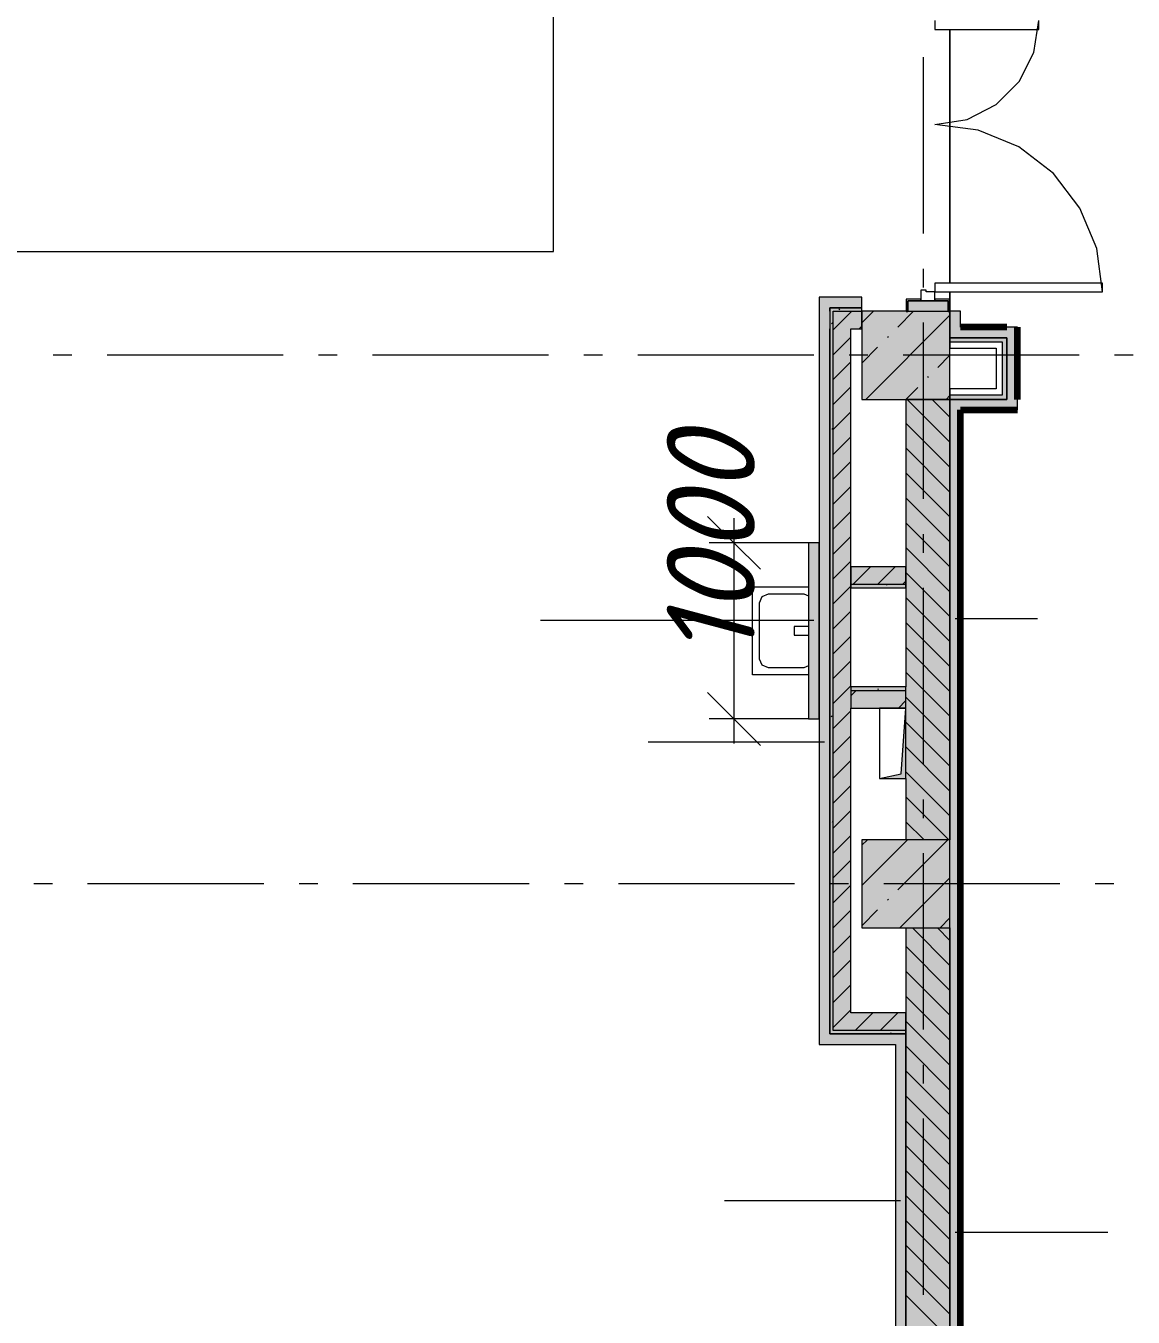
# Model space of a CAD drawing. Header units: millimetres. Extents: x -537608 to 253996, y -217170 to 186033.
# Drawn here: x -365556 to -359272, y -24360 to -17031 of the extents above; entities that cross this region are included whole.
import ezdxf

# ---------------------------------------------------------------- set-up
doc = ezdxf.new("R2010")
doc.units = ezdxf.units.MM
doc.layers.add('16) Лак 1.6м', color=160, linetype='Continuous', lineweight=90)
doc.layers.add('PDF _Геометрия', color=7, linetype='Continuous')
doc.layers.add('PDF _Текст', color=7, linetype='Continuous')
doc.layers.add('PDF _Сплошная заливка', color=7, linetype='Continuous', true_color=0xffffff)
doc.styles.add('PDF ISOCPEUR Italic', font='isocpeui.ttf')

msp = doc.modelspace()

# ---------------------------------------------------------------- hatches: boundary and pattern name
at = {"layer": 'PDF _Сплошная заливка', "transparency": 33554559}
h = msp.add_hatch(color=256, dxfattribs=at)
h.paths.add_polyline_path([(-360476.3682, -44350.6675), (-360311.3744, -44350.6675), (-360311.3744, -44200.6669), (-360561.3754, -44200.6669), (-360561.3754, -44350.6675)], flags=0)
h.paths.add_polyline_path([(-360396.373, -43500.6661), (-360311.3744, -43500.6661), (-360311.3744, -43305.6665), (-360561.3754, -43305.6665), (-360561.3754, -43500.6661), (-360476.3682, -43500.6661)], flags=0)
h.paths.add_polyline_path([(-360311.3744, -42605.6679), (-360311.3744, -41814.6659), (-360561.3754, -41814.6659), (-360561.3754, -42605.6679), (-360396.373, -42605.6679)], flags=0)
h.paths.add_polyline_path([(-360386.28, -40614.6673), (-360311.3744, -40614.6673), (-360311.3744, -40450.666), (-360561.3754, -40450.666), (-360561.3754, -40614.6673)], flags=0)
h.paths.add_polyline_path([(-360561.3754, -39950.666), (-360311.3744, -39950.666), (-360311.3744, -38814.666), (-360561.3754, -38814.666), (-360561.3754, -39616.9451)], flags=0)
h.paths.add_polyline_path([(-360476.3682, -38114.6652), (-360311.3744, -38114.6652), (-360311.3744, -37935.6664), (-360561.3754, -37935.6664), (-360561.3754, -38114.6652)], flags=0)
h.paths.add_polyline_path([(-360561.3754, -37235.6656), (-360311.3744, -37235.6656), (-360311.3744, -37150.6648), (-360561.3754, -37150.6648), (-360561.3754, -37155.6661)], flags=0)
h.paths.add_polyline_path([(-360381.3713, -34890.6654), (-360311.3744, -34888.6653), (-360311.3744, -31150.6649), (-360561.3754, -31150.6649), (-360559.3689, -34888.6653), (-360491.37, -34890.6654)], flags=0)
h.paths.add_polyline_path([(-360311.3744, -30650.665), (-360311.3744, -28150.6629), (-360561.3754, -28150.6629), (-360561.3754, -30650.665)], flags=0)
h.paths.add_polyline_path([(-360311.3744, -27650.6629), (-360311.3744, -22150.6621), (-360561.3754, -22150.6621), (-360561.3754, -27650.6629), (-360441.1028, -27650.6629)], flags=0)
h.paths.add_polyline_path([(-360311.3744, -21650.6621), (-360311.3744, -19150.661), (-360561.3754, -19150.661), (-360561.3754, -21650.6621), (-360528.5731, -21650.6621)], flags=0)
h.paths.add_polyline_path([(-360551.3685, -16890.6606), (-360311.3744, -16888.6605), (-360311.3744, -16151.0078), (-360561.3754, -16151.0078), (-360559.3689, -16888.6605), (-360551.3685, -16888.6605)], flags=0)
h.paths.add_polyline_path([(-360311.3744, -15651.0081), (-360311.3744, -10650.6589), (-360561.3754, -10650.6589), (-360561.3754, -15651.0081)], flags=0)
h.paths.add_polyline_path([(-360311.3744, -10150.6589), (-360313.3724, -9367.6587), (-360561.3754, -9367.6587), (-360561.3754, -10150.6589)], flags=0)
h.paths.add_polyline_path([(-360491.37, -7605.6587), (-360311.3744, -7603.6576), (-360311.3744, -7150.6582), (-360561.3754, -7150.6582), (-360559.3689, -7603.6576), (-360551.3685, -7605.6587)], flags=0)
at = {"layer": 'PDF _Сплошная заливка', "true_color": 0xff7d7d, "transparency": 33554559}
h = msp.add_hatch(color=11, dxfattribs=at)
h.paths.add_polyline_path([(-360311.3744, -18740.661), (-360251.3758, -18740.661), (-360251.3758, -18650.6605), (-360311.3744, -18650.6605)], flags=0)
h.paths.add_polyline_path([(-360251.3758, -16890.6606), (-360251.3758, -9365.6586), (-360311.3744, -9365.6586), (-360311.3744, -16890.6606)], flags=0)
h.paths.add_polyline_path([(-360311.3744, -7605.6587), (-360251.3758, -7605.6587), (-360251.3758, -7150.6582), (-360311.3744, -7150.6582), (-360311.3744, -7577.6752)], flags=0)
for points in [[(-360811.3679, -18630.6612), (-360811.3679, -18570.6616), (-361053.8681, -18570.6616), (-361053.8681, -18630.6612), (-360993.8696, -18630.6612)], [(-359967.2978, -19150.661), (-359928.8719, -19150.661), (-359928.8719, -18740.661), (-359988.8704, -18740.661), (-359988.8704, -19150.661)], [(-360311.3744, -26600.6627), (-360251.3758, -26600.6627), (-360251.3758, -19150.661), (-360311.3744, -19150.661), (-360311.3744, -23953.3017)], [(-359928.8719, -19210.6618), (-359928.8719, -19150.661), (-360251.3758, -19150.661), (-360251.3758, -19210.6618), (-359967.2978, -19210.6618)], [(-360621.374, -22812.7052), (-360561.3754, -22812.7052), (-360561.3754, -22752.7045), (-360993.8696, -22752.7045), (-360993.8696, -22812.7052)]]:
    msp.add_hatch(color=11, dxfattribs=at).paths.add_polyline_path(points)
at = {"layer": 'PDF _Сплошная заливка', "transparency": 33554559}
for points in [[(-360811.3679, -18650.6605), (-360811.3679, -18630.6612), (-360993.8696, -18630.6612), (-360993.8696, -18650.6605), (-360973.8729, -18650.6605)], [(-360873.8725, -18750.6621), (-360811.3679, -18750.6621), (-360811.3679, -18650.6605), (-360973.8729, -18650.6605), (-360973.8729, -18750.6621)], [(-360805.2708, -19150.661), (-360311.3744, -19150.661), (-360313.3724, -18652.6617), (-360811.3679, -18650.6605), (-360811.3679, -19150.661)], [(-360588.873, -20903.1611), (-360561.3754, -20903.1611), (-360561.3754, -20803.1623), (-360873.8725, -20803.1623), (-360873.8725, -20903.1611)], [(-360561.3754, -22752.7045), (-360561.3754, -22732.7047), (-360973.8729, -22732.7047), (-360973.8729, -22752.7045), (-360873.8725, -22752.7045)]]:
    msp.add_hatch(color=256, dxfattribs=at).paths.add_polyline_path(points)
at = {"layer": 'PDF _Сплошная заливка', "true_color": 0x77b143, "transparency": 33554559}
for points in [[(-360013.8705, -18825.6623), (-359988.8704, -18825.6623), (-359988.8704, -18800.6623), (-360311.3744, -18800.6623), (-360311.3744, -18825.6623)], [(-360013.8705, -19150.661), (-359988.8704, -19150.661), (-359988.8704, -18825.6623), (-360013.8705, -18825.6623), (-360013.8705, -19125.6621)], [(-360013.8705, -19150.661), (-360013.8705, -19125.6621), (-360311.3744, -19125.6621), (-360311.3744, -19150.661), (-360048.869, -19150.661)]]:
    msp.add_hatch(color=75, dxfattribs=at).paths.add_polyline_path(points)

# ---------------------------------------------------------------- linework, layer by layer
at = {"layer": '16) Лак 1.6м'}
for p, q in [((-359988.8704, -18740.661), (-360251.3758, -18740.661)), ((-359928.8719, -19150.661), (-359928.8719, -18740.661)), ((-360251.3758, -26540.6642), (-360251.3758, -19210.6618)), ((-360251.3758, -19210.6618), (-359928.8719, -19210.6618))]:
    msp.add_line(p, q, dxfattribs=at)
at = {"layer": 'PDF _Геометрия', "color": 9, "lineweight": 9, "true_color": 0xc0c0c0}
for p, q in [((-362561.3754, -18310.6363), (-362561.3754, -16211.0082)), ((-360311.3744, -18490.6605), (-360311.3744, -17050.6607)), ((-360311.3744, -17050.6607), (-360311.3744, -18490.6605)), ((-367861.3722, -18310.6363), (-362561.3754, -18310.6363)), ((-360311.3744, -18650.6605), (-360311.3744, -18540.6618)), ((-360311.3744, -18540.6618), (-360311.3744, -18650.6605))]:
    msp.add_line(p, q, dxfattribs=at)
at = {"layer": 'PDF _Геометрия', "lineweight": 9}
for p, q in [((-360396.373, -17000.6604), (-360396.373, -17050.6607)), ((-359835.2442, -17182.9813), (-359806.3688, -17000.6604)), ((-359806.3688, -17050.6607), (-359806.3688, -17000.6604)), ((-360396.373, -17050.6607), (-359806.3688, -17050.6607)), ((-359919.0544, -17347.4541), (-359835.2442, -17182.9813)), ((-360049.5751, -17477.9815), (-359919.0544, -17347.4541)), ((-360214.0523, -17561.7839), (-360049.5751, -17477.9815)), ((-360396.373, -17590.6615), (-360214.0523, -17561.7839)), ((-360150.497, -17623.0309), (-360396.373, -17590.6615)), ((-359921.371, -17717.9363), (-360150.497, -17623.0309)), ((-359724.6168, -17868.9091), (-359921.371, -17717.9363)), ((-359573.643, -18065.6611), (-359724.6168, -17868.9091)), ((-359478.7408, -18294.7836), (-359573.643, -18065.6611)), ((-359446.369, -18540.6618), (-359478.7408, -18294.7836)), ((-360446.3732, -18530.6618), (-360476.3682, -18530.6618)), ((-360476.3682, -18530.6618), (-360476.3682, -18590.662)), ((-360446.3732, -18540.6618), (-360446.3732, -18530.6618)), ((-360396.373, -18540.6618), (-360446.3732, -18540.6618)), ((-359446.369, -18490.6605), (-360396.373, -18490.6605)), ((-360396.373, -18490.6605), (-360396.373, -18540.6618)), ((-360396.373, -18540.6618), (-359446.369, -18540.6618)), ((-360396.373, -18590.662), (-360396.373, -18540.6618)), ((-359446.369, -18540.6618), (-359446.369, -18490.6605)), ((-360811.3679, -18570.6616), (-361053.8681, -18570.6616)), ((-361053.8681, -18570.6616), (-361053.8681, -18630.6612)), ((-360811.3679, -18630.6612), (-360811.3679, -18570.6616)), ((-360476.3682, -18582.6611), (-360559.3689, -18582.6611)), ((-360559.3689, -18582.6611), (-360559.3689, -18652.6617)), ((-360551.3685, -18652.6617), (-360551.3685, -18590.662)), ((-360551.3685, -18590.662), (-360476.3682, -18590.662)), ((-360551.3685, -18590.662), (-360551.3685, -18650.6605)), ((-360321.3727, -18590.662), (-360551.3685, -18590.662)), ((-360476.3682, -18590.662), (-360476.3682, -18582.6611)), ((-360476.3682, -18590.662), (-360396.373, -18590.662)), ((-360313.3724, -18582.6611), (-360396.373, -18582.6611)), ((-360396.373, -18582.6611), (-360396.373, -18590.662)), ((-360396.373, -18590.662), (-360321.3727, -18590.662)), ((-360321.3727, -18590.662), (-360321.3727, -18652.6617)), ((-360321.3727, -18650.6605), (-360321.3727, -18590.662)), ((-360313.3724, -18652.6617), (-360313.3724, -18582.6611)), ((-361053.8681, -18630.6612), (-361053.8681, -22812.7052)), ((-360811.3679, -18630.6612), (-360993.8696, -18630.6612)), ((-360993.8696, -18630.6612), (-360993.8696, -18650.6605)), ((-360993.8696, -18650.6605), (-360993.8696, -18630.6612)), ((-360993.8696, -18630.6612), (-360811.3679, -18630.6612)), ((-360993.8696, -18650.6605), (-360993.8696, -18750.6621)), ((-360973.8729, -18750.6621), (-360973.8729, -18650.6605)), ((-360973.8729, -18650.6605), (-360811.3679, -18650.6605)), ((-360968.7661, -18750.6621), (-360868.7657, -18650.6605)), ((-360811.3679, -18650.6605), (-360811.3679, -18630.6612)), ((-360811.3679, -18716.5038), (-360745.5306, -18650.6605)), ((-360559.1105, -18650.6605), (-360811.3679, -18650.6605)), ((-360811.3679, -18650.6605), (-360811.3679, -19150.661)), ((-360811.3679, -18750.6621), (-360811.3679, -18650.6605)), ((-360789.3303, -19150.661), (-360311.3744, -18672.7009)), ((-360608.0774, -18741.3123), (-360517.4294, -18650.6605)), ((-360559.3689, -18652.6617), (-360551.3685, -18652.6617)), ((-360551.3685, -18650.6605), (-360321.3727, -18650.6605)), ((-360321.3727, -18652.6617), (-360313.3724, -18652.6617)), ((-360311.3744, -19150.661), (-360311.3744, -18650.6605)), ((-360251.3758, -18650.6605), (-360311.3744, -18650.6605)), ((-360311.3744, -18650.6605), (-360311.3744, -18740.661)), ((-360251.3758, -18740.661), (-360251.3758, -18650.6605)), ((-360993.8696, -22752.7045), (-360993.8696, -18750.6621)), ((-360993.8696, -18750.6621), (-360993.8696, -22752.7045)), ((-360973.8729, -18755.7694), (-360968.7661, -18750.6621)), ((-360973.8729, -22732.7047), (-360973.8729, -18750.6621)), ((-360873.8725, -20783.1613), (-360873.8725, -18750.6621)), ((-360873.8725, -18750.6621), (-360811.3679, -18750.6621)), ((-360827.3428, -18750.6621), (-360811.3679, -18734.6914)), ((-360311.3744, -18740.661), (-360311.3744, -18800.6623)), ((-359928.8719, -18740.661), (-359988.8704, -18740.661)), ((-360973.8729, -18897.191), (-360873.8725, -18797.1906)), ((-360665.1048, -18798.3365), (-360660.3683, -18793.5946)), ((-359988.8704, -18800.6623), (-360311.3744, -18800.6623)), ((-360311.3744, -18800.6623), (-360311.3744, -18825.6623)), ((-360311.3744, -18800.6623), (-359988.8704, -18800.6623)), ((-360311.3744, -18825.6623), (-360311.3744, -18860.6608)), ((-360013.8705, -18825.6623), (-360311.3744, -18825.6623)), ((-360013.8705, -18860.6608), (-360013.8705, -18825.6623)), ((-359988.8704, -18825.6623), (-359988.8704, -18800.6623)), ((-359988.8704, -18800.6623), (-359988.8704, -19150.661)), ((-359988.8704, -18860.6608), (-359988.8704, -18825.6623)), ((-360811.3679, -18944.6018), (-360722.1323, -18855.3607)), ((-360379.9847, -18969.4103), (-360311.3744, -18900.7989)), ((-360311.3744, -18860.6608), (-360048.869, -18860.6608)), ((-360048.869, -18860.6608), (-360048.869, -19090.6614)), ((-360013.8705, -19125.6621), (-360013.8705, -18860.6608)), ((-359988.8704, -19150.661), (-359988.8704, -18860.6608)), ((-360973.8729, -19038.6111), (-360873.8725, -18938.6123)), ((-360437.0036, -19026.4356), (-360432.2671, -19021.6937)), ((-360973.8729, -19180.0327), (-360873.8725, -19080.0334)), ((-360561.2376, -19150.661), (-360494.0311, -19083.4604)), ((-360333.1365, -19150.661), (-360311.3744, -19128.8979)), ((-360048.869, -19090.6614), (-360311.3744, -19090.6614)), ((-360311.3744, -19090.6614), (-360311.3744, -19125.6621)), ((-360311.3744, -19125.6621), (-360311.3744, -19150.661)), ((-360311.3744, -19125.6621), (-360048.869, -19125.6621)), ((-360048.869, -19125.6621), (-360013.8705, -19125.6621)), ((-360811.3679, -19150.661), (-360561.3754, -19150.661)), ((-360561.3754, -19150.661), (-360311.3744, -19150.661)), ((-360311.3744, -19150.661), (-360561.3754, -19150.661)), ((-360561.3754, -19150.661), (-360561.3754, -20783.1613)), ((-360311.3744, -19393.7738), (-360554.486, -19150.661)), ((-360311.3744, -19252.3526), (-360413.0627, -19150.661)), ((-360311.3744, -19150.661), (-360048.869, -19150.661)), ((-360251.3758, -19150.661), (-360311.3744, -19150.661)), ((-360311.3744, -19150.661), (-360311.3744, -21650.6621)), ((-360311.3744, -21650.6621), (-360311.3744, -19150.661)), ((-359988.8704, -19150.661), (-360251.3758, -19150.661)), ((-360048.869, -19150.661), (-360013.8705, -19150.661)), ((-360013.8705, -19150.661), (-359988.8704, -19150.661)), ((-359928.8719, -19210.6618), (-359928.8719, -19150.661)), ((-360973.8729, -19321.4554), (-360873.8725, -19221.455)), ((-360311.3744, -19535.1959), (-360561.3754, -19285.1954)), ((-360973.8729, -19462.8755), (-360873.8725, -19362.8756)), ((-360311.3744, -19676.617), (-360561.3754, -19426.617)), ((-360973.8729, -19604.2971), (-360873.8725, -19504.2978)), ((-360311.3744, -19818.0381), (-360561.3754, -19568.0381)), ((-360973.8729, -19745.7183), (-360873.8725, -19645.7195)), ((-360311.3744, -19959.4604), (-360561.3754, -19709.4593)), ((-360973.8729, -19887.1405), (-360873.8725, -19787.14)), ((-361537.2924, -19824.7037), (-361537.2924, -21104.7045)), ((-360311.3744, -20100.8815), (-360561.3754, -19850.8815)), ((-360973.8729, -20028.5616), (-360873.8725, -19928.5611)), ((-361537.2924, -19964.7044), (-361677.2948, -19964.7044)), ((-361113.8752, -19964.7044), (-361537.2924, -19964.7044)), ((-361113.8752, -19964.7044), (-361113.8752, -20964.7039)), ((-361053.8681, -19964.7044), (-361113.8752, -19964.7044)), ((-361053.8681, -20964.7039), (-361053.8681, -19964.7044)), ((-360311.3744, -20242.3032), (-360561.3754, -19992.3026)), ((-360973.8729, -20169.9827), (-360873.8725, -20069.9828)), ((-360561.3754, -20100.6624), (-360873.8725, -20100.6624)), ((-360873.8725, -20100.6624), (-360873.8725, -20200.6612)), ((-360863.1249, -20200.6612), (-360763.1331, -20100.6624)), ((-360721.7102, -20200.6612), (-360621.7098, -20100.6624)), ((-360561.3754, -20200.6612), (-360561.3754, -20100.6624)), ((-360311.3744, -20383.7232), (-360561.3754, -20133.7237)), ((-360973.8729, -20311.4038), (-360873.8725, -20211.4045)), ((-360873.8725, -20200.6612), (-360873.8725, -20220.6622)), ((-360561.3754, -20200.6612), (-360873.8725, -20200.6612)), ((-360873.8725, -20220.6622), (-360561.3754, -20220.6622)), ((-360580.287, -20200.6612), (-360561.3754, -20181.7475)), ((-360561.3754, -20220.6622), (-360561.3754, -20200.6612)), ((-360311.3744, -20525.1459), (-360561.3754, -20275.1448)), ((-360973.8729, -20452.826), (-360873.8725, -20352.8256)), ((-361083.8716, -20405.7032), (-362635.127, -20405.7032)), ((-360311.3744, -20666.5675), (-360561.3754, -20416.567)), ((-360281.3708, -20393.8571), (-359815.2217, -20393.8571)), ((-360973.8729, -20594.2472), (-360873.8725, -20494.2467)), ((-360311.3744, -20807.9876), (-360561.3754, -20557.9882)), ((-360973.8729, -20735.6683), (-360873.8725, -20635.6689)), ((-360311.3744, -20949.4093), (-360561.3754, -20699.4098)), ((-360973.8729, -20877.0899), (-360873.8725, -20777.09)), ((-360561.3754, -20783.1613), (-360873.8725, -20783.1613)), ((-360873.8725, -20783.1613), (-360873.8725, -20803.1623)), ((-360873.8725, -20833.6589), (-360843.378, -20803.1623)), ((-360873.8725, -20803.1623), (-360873.8725, -20903.1611)), ((-360873.8725, -20803.1623), (-360561.3754, -20803.1623)), ((-360561.3754, -20803.1623), (-360561.3754, -20783.1613)), ((-360561.3754, -20903.1611), (-360561.3754, -20803.1623)), ((-360603.9609, -20903.1611), (-360561.3754, -20860.5692)), ((-360311.3744, -21090.832), (-360561.3754, -20840.8299)), ((-360973.8729, -21018.5115), (-360873.8725, -20918.5111)), ((-360873.8725, -20903.1611), (-360561.3754, -20903.1611)), ((-360873.8725, -22632.7042), (-360873.8725, -20903.1611)), ((-361537.2924, -20964.7039), (-361677.2948, -20964.7039)), ((-361113.8752, -20964.7039), (-361537.2924, -20964.7039)), ((-361113.8752, -20964.7039), (-361053.8681, -20964.7039)), ((-360311.3744, -21232.2526), (-360561.3754, -20982.2526)), ((-361023.8732, -21095.9802), (-362023.8688, -21095.9802)), ((-360973.8729, -21159.9327), (-360873.8725, -21059.9322)), ((-360311.3744, -21373.6737), (-360561.3754, -21123.6742)), ((-360973.8729, -21301.3543), (-360873.8725, -21201.3545)), ((-360311.3744, -21515.0948), (-360561.3754, -21265.0943)), ((-360561.3754, -21303.1623), (-360561.3754, -21650.6621)), ((-360973.8729, -21442.776), (-360873.8725, -21342.7756)), ((-360317.2218, -21650.6621), (-360561.3754, -21406.5159)), ((-360973.8729, -21584.1971), (-360873.8725, -21484.1967)), ((-360458.6451, -21650.6621), (-360561.3754, -21547.9387)), ((-360973.8729, -21725.6188), (-360873.8725, -21625.6184)), ((-360811.3679, -21909.8831), (-360552.1522, -21650.6621)), ((-360811.3679, -21681.7852), (-360780.2448, -21650.6621)), ((-360311.3744, -21650.6621), (-360811.3679, -21650.6621)), ((-360811.3679, -21650.6621), (-360811.3679, -22150.6621)), ((-360608.0774, -21934.6917), (-360324.051, -21650.6621)), ((-360311.3744, -22150.6621), (-360311.3744, -21650.6621)), ((-360973.8729, -21867.0394), (-360873.8725, -21767.04)), ((-360973.8729, -22008.4615), (-360873.8725, -21908.4611)), ((-360595.9519, -22150.6621), (-360311.3744, -21866.0802)), ((-360665.1048, -21991.7158), (-360660.3683, -21986.9751)), ((-360973.8729, -22149.8832), (-360873.8725, -22049.8817)), ((-360811.3679, -22137.9822), (-360722.1323, -22048.7411)), ((-360367.8507, -22150.6621), (-360311.3744, -22094.1787)), ((-360973.8729, -22291.3037), (-360873.8725, -22191.3034)), ((-360811.3679, -22150.6621), (-360311.3744, -22150.6621)), ((-360561.3754, -22150.6621), (-360561.3754, -27650.6629)), ((-360311.3744, -22363.6236), (-360524.336, -22150.6621)), ((-360311.3744, -22222.2025), (-360382.9127, -22150.6621)), ((-360311.3744, -26600.6627), (-360311.3744, -22150.6621)), ((-360311.3744, -22150.6621), (-360311.3744, -26600.6627)), ((-360311.3744, -22505.0448), (-360561.3754, -22255.0448)), ((-360973.8729, -22432.7249), (-360873.8725, -22332.7255)), ((-360311.3744, -22646.4664), (-360561.3754, -22396.4659)), ((-360973.8729, -22574.1465), (-360873.8725, -22474.1461)), ((-360311.3744, -22787.8881), (-360561.3754, -22537.8881)), ((-360973.8729, -22715.5682), (-360873.8725, -22615.5678)), ((-360561.3754, -22632.7042), (-360873.8725, -22632.7042)), ((-360849.5872, -22732.7047), (-360749.5867, -22632.7042)), ((-360708.1639, -22732.7047), (-360608.1634, -22632.7042)), ((-360561.3754, -22732.7047), (-360561.3754, -22632.7042)), ((-360311.3744, -22929.3092), (-360561.3754, -22679.3092)), ((-360561.3754, -22752.7045), (-360993.8696, -22752.7045)), ((-360993.8696, -22752.7045), (-360973.8729, -22752.7045)), ((-360873.8725, -22732.7047), (-360973.8729, -22732.7047)), ((-360973.8729, -22752.7045), (-360873.8725, -22752.7045)), ((-360561.3754, -22732.7047), (-360873.8725, -22732.7047)), ((-360873.8725, -22752.7045), (-360561.3754, -22752.7045)), ((-360566.7406, -22732.7047), (-360561.3754, -22727.3319)), ((-360561.3754, -22752.7045), (-360561.3754, -22732.7047)), ((-360561.3754, -22812.7052), (-360561.3754, -22752.7045)), ((-361053.8681, -22812.7052), (-360993.8696, -22812.7052)), ((-360993.8696, -22812.7052), (-360621.374, -22812.7052)), ((-360621.374, -22812.7052), (-360621.374, -24925.6642)), ((-360561.3754, -24985.6627), (-360561.3754, -22812.7052)), ((-360311.3744, -23070.7303), (-360561.3754, -22820.7314)), ((-360311.3744, -23212.1515), (-360561.3754, -22962.1525)), ((-360311.3744, -23353.5726), (-360561.3754, -23103.5736)), ((-360311.3744, -23494.9958), (-360561.3754, -23244.9948)), ((-360311.3744, -23636.417), (-360561.3754, -23386.4159)), ((-360311.3744, -23777.8381), (-360561.3754, -23527.837)), ((-360311.3744, -23919.2592), (-360561.3754, -23669.2581)), ((-360591.3704, -23700.3209), (-361591.3747, -23700.3209)), ((-360311.3744, -24060.6803), (-360561.3754, -23810.6814)), ((-360281.3708, -23876.9063), (-359415.22, -23876.9063)), ((-360311.3744, -24202.1014), (-360561.3754, -23952.1025)), ((-360311.3744, -24343.5225), (-360561.3754, -24093.5237)), ((-360311.3744, -24484.9436), (-360561.3754, -24234.9448))]:
    msp.add_line(p, q, dxfattribs=at)
at = {"layer": 'PDF _Геометрия', "color": 253, "lineweight": 9, "true_color": 0xaaaaaa}
for p, q in [((-360461.375, -18209.4176), (-360461.375, -17209.4171)), ((-360461.375, -18515.251), (-360461.375, -18409.4182)), ((-360461.375, -19715.2524), (-360461.375, -18715.2518)), ((-365295.0333, -18900.661), (-365400.8639, -18900.661)), ((-364095.0368, -18900.661), (-365095.0324, -18900.661)), ((-363789.1967, -18900.661), (-363895.036, -18900.661)), ((-362589.2002, -18900.661), (-363589.1958, -18900.661)), ((-362283.3687, -18900.661), (-362389.1993, -18900.661)), ((-361083.3635, -18900.661), (-362083.3678, -18900.661)), ((-360777.5321, -18900.661), (-360883.3627, -18900.661)), ((-359577.5356, -18900.661), (-360577.5312, -18900.661)), ((-359271.6955, -18900.661), (-359377.5347, -18900.661)), ((-360461.375, -20021.0855), (-360461.375, -19915.2516)), ((-361431.3757, -20714.7039), (-361431.3757, -20214.7039)), ((-361431.3757, -20214.7039), (-361113.8752, -20214.7039)), ((-360461.375, -21221.0852), (-360461.375, -20221.0858)), ((-361391.3738, -20304.7038), (-361376.7251, -20269.348)), ((-361376.7251, -20269.348), (-361341.3736, -20254.7036)), ((-361341.3736, -20254.7036), (-361141.3728, -20254.7036)), ((-361141.3728, -20254.7036), (-361113.8752, -20266.0939)), ((-361391.3738, -20624.7028), (-361391.3738, -20304.7038)), ((-361113.8752, -20439.7038), (-361196.3851, -20439.7038)), ((-361196.3851, -20439.7038), (-361196.3851, -20489.704)), ((-361196.3851, -20489.704), (-361113.8752, -20489.704)), ((-361376.7251, -20660.0586), (-361391.3738, -20624.7028)), ((-361341.3736, -20674.7031), (-361376.7251, -20660.0586)), ((-361113.8752, -20663.3128), (-361141.3728, -20674.7031)), ((-361113.8752, -20714.7039), (-361431.3757, -20714.7039)), ((-361141.3728, -20674.7031), (-361341.3736, -20674.7031)), ((-360561.3754, -20903.1611), (-360711.3675, -20903.1611)), ((-360711.3675, -20903.1611), (-360711.3675, -21303.1623)), ((-360588.873, -21275.661), (-360561.3754, -20903.1611)), ((-360561.3754, -21303.1623), (-360561.3754, -20903.1611)), ((-360711.3675, -21303.1623), (-360588.873, -21275.661)), ((-360711.3675, -21303.1623), (-360561.3754, -21303.1623)), ((-360461.375, -21526.9188), (-360461.375, -21421.0844)), ((-360461.375, -22726.9186), (-360461.375, -21726.9186)), ((-365405.032, -21900.6621), (-365510.8713, -21900.6621)), ((-364205.0356, -21900.6621), (-365205.0312, -21900.6621)), ((-363899.2041, -21900.6621), (-364005.0347, -21900.6621)), ((-362699.1989, -21900.6621), (-363699.2032, -21900.6621)), ((-362393.3674, -21900.6621), (-362499.1981, -21900.6621)), ((-361193.3623, -21900.6621), (-362193.3666, -21900.6621)), ((-360887.5308, -21900.6621), (-360993.37, -21900.6621)), ((-359687.5343, -21900.6621), (-360687.5299, -21900.6621)), ((-359381.7028, -21900.6621), (-359487.5335, -21900.6621)), ((-360461.375, -23032.7522), (-360461.375, -22926.9195)), ((-360461.375, -24232.753), (-360461.375, -23232.7531))]:
    msp.add_line(p, q, dxfattribs=at)
at = {"layer": 'PDF _Геометрия', "color": 8, "lineweight": 9, "true_color": 0x787878}
for p, q in [((-360937.7894, -18636.3573), (-360941.1394, -18642.1634)), ((-360977.5243, -18721.4125), (-360980.8743, -18715.6049)), ((-360978.6266, -19316.6845), (-360981.9766, -19322.4932)), ((-360667.7658, -20200.6612), (-360670.8575, -20206.0221)), ((-360973.8729, -20730.8559), (-360975.6556, -20733.9513)), ((-360716.2332, -20799.5884), (-360719.5831, -20793.7819)), ((-360980.194, -20951.9885), (-360983.544, -20946.1809)), ((-360975.9569, -21547.261), (-360979.307, -21553.0686)), ((-360644.5225, -22752.5883), (-360647.8726, -22746.7817))]:
    msp.add_line(p, q, dxfattribs=at)
at = {"layer": 'PDF _Геометрия', "lineweight": 20}
for p, q in [((-361537.2924, -19964.7044), (-361687.2931, -19814.7027)), ((-361387.2918, -20114.7035), (-361537.2924, -19964.7044)), ((-361537.2924, -20964.7039), (-361687.2931, -20814.7043)), ((-361387.2918, -21114.7029), (-361537.2924, -20964.7039))]:
    msp.add_line(p, q, dxfattribs=at)
at = {"layer": 'PDF _Сплошная заливка', "color": 7, "lineweight": 35, "true_color": 0xf4f4f4, "transparency": 33554559}
msp.add_solid([(-360551.3685, -18650.6605), (-360321.3727, -18650.6605), (-360551.3685, -18590.662), (-360321.3727, -18590.662)], dxfattribs=at)
at = {"layer": 'PDF _Сплошная заливка', "color": 11, "lineweight": 35, "true_color": 0xff7d7d, "transparency": 33554559}
for points in [[(-360993.8696, -22812.7052), (-360993.8696, -18630.6612), (-361053.8681, -22812.7052), (-361053.8681, -18630.6612)], [(-359988.8704, -18800.6623), (-359988.8704, -18740.661), (-360311.3744, -18800.6623), (-360311.3744, -18740.661)], [(-360561.3754, -24985.6627), (-360561.3754, -22812.7052), (-360621.374, -24985.6627), (-360621.374, -22812.7052)]]:
    msp.add_solid(points, dxfattribs=at)
at = {"layer": 'PDF _Сплошная заливка', "lineweight": 35, "transparency": 33554559}
for points in [[(-360973.8729, -22752.7045), (-360973.8729, -18650.6605), (-360993.8696, -22752.7045), (-360993.8696, -18650.6605)], [(-360873.8725, -22732.7047), (-360873.8725, -18750.6621), (-360973.8729, -22732.7047), (-360973.8729, -18750.6621)], [(-360561.3754, -20200.6612), (-360561.3754, -20100.6624), (-360873.8725, -20200.6612), (-360873.8725, -20100.6624)], [(-360561.3754, -20220.6622), (-360561.3754, -20200.6612), (-360873.8725, -20220.6622), (-360873.8725, -20200.6612)], [(-360561.3754, -20803.1623), (-360561.3754, -20783.1613), (-360873.8725, -20803.1623), (-360873.8725, -20783.1613)], [(-360811.3679, -22150.6621), (-360311.3744, -22150.6621), (-360811.3679, -21650.6621), (-360311.3744, -21650.6621)], [(-360561.3754, -22732.7047), (-360561.3754, -22632.7042), (-360873.8725, -22732.7047), (-360873.8725, -22632.7042)]]:
    msp.add_solid(points, dxfattribs=at)
at = {"layer": 'PDF _Сплошная заливка', "color": 63, "lineweight": 35, "true_color": 0xbce362, "transparency": 33554559}
msp.add_solid([(-361053.8681, -20964.7039), (-361053.8681, -19964.7044), (-361113.8752, -20964.7039), (-361113.8752, -19964.7044)], dxfattribs=at)
at = {"layer": 'PDF _Сплошная заливка', "color": 254, "lineweight": 35, "true_color": 0xe2e2e2, "transparency": 33554559}
msp.add_solid([(-360561.3754, -21303.1623), (-360561.3754, -20903.1611), (-360711.3675, -21303.1623), (-360588.873, -21275.661)], dxfattribs=at)

# ---------------------------------------------------------------- texts
at = {"layer": 'PDF _Текст', "insert": (-361668.8121, -20628.2746), "char_height": 500, "attachment_point": 4, "rotation": 90, "style": 'PDF ISOCPEUR Italic'}
msp.add_mtext('1000', dxfattribs=at)

doc.saveas('drawing.dxf')
